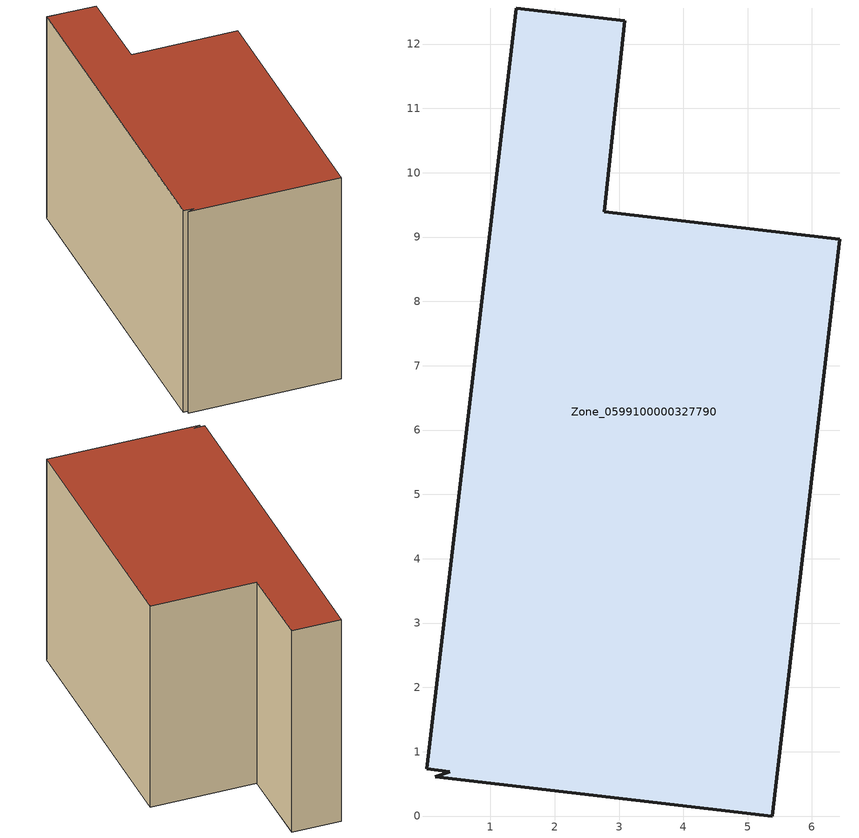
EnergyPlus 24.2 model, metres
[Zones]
Zone_0599100000327790
 floor ground (C_G): 0.01,0.74 1.4,12.56 3.09,12.36 2.77,9.39 6.43,8.96 5.38,0 0.14,0.61 0.37,0.69 z0
 wall outside (C_F): 5.38,0 6.43,8.96 2.77,9.39 3.09,12.36 1.4,12.56 0.01,0.74 0.37,0.69 0.14,0.61 5.38,0 z0:7.82
 roof outside (C_R): 0.37,0.69 0.14,0.61 5.38,0 6.43,8.96 2.77,9.39 3.09,12.36 1.4,12.56 0.01,0.74 z7.82
[BUILDING]
Pand.0599100000327790: North Axis=0; Terrain=City; Loads Convergence Tolerance Value=0.04; Temperature Convergence Tolerance Value=0.4; Solar Distribution=FullExterior; Maximum Number of Warmup Days=25; Minimum Number of Warmup Days=1
[Site:Location]
Rotterdam.The.Hague.AP_ZH_NLD Design_Conditions: Latitude=51.96; Longitude=4.45; Time Zone=1; Elevation=-4.5
[SITE:GROUNDTEMPERATURE:BUILDINGSURFACE]
18, 18, 18, 18, 18, 18, 18, 18, 18, 18, 18, 18
[MATERIAL] Thermal Absorptance=0.9; Solar Absorptance=0.7; Visible Absorptance=0.7
Name | Roughness | Thickness | Conductivity | Density | Specific Heat
G.TI.1992-2005 | MediumSmooth | 0.15 | 0.06 | 540 | 1210
F.TI.1992-2005 | Rough | 0.3 | 0.12 | 1920 | 840
R.TI.1992-2005 | MediumRough | 0.2 | 0.08 | 1500 | 1000
[CONSTRUCTION]
C_G: G.TI.1992-2005
C_F: F.TI.1992-2005
C_R: R.TI.1992-2005
[ZONE]
Zone_0599100000327790: Type=1; Multiplier=1; Ceiling Height=Autocalculate; Volume=Autocalculate; Floor Area=autocalculate; Part of Total Floor Area=Yes
[ZONEINFILTRATION:DESIGNFLOWRATE]
Infil_Zone_0599100000327790: Zone or ZoneList or Space or SpaceList=Zone_0599100000327790; Schedule=AlwaysOn; Design Flow Rate Calculation Method=Flow/Area; Flow Rate per Floor Area=0.0015; Constant Term Coefficient=1; Temperature Term Coefficient=0; Velocity Term Coefficient=0; Velocity Squared Term Coefficient=0
[HVACTEMPLATE:ZONE:IDEALLOADSAIRSYSTEM]
Zone_0599100000327790: Maximum Heating Supply Air Temperature=50; Minimum Cooling Supply Air Temperature=13; Maximum Heating Supply Air Humidity Ratio=0.0156; Minimum Cooling Supply Air Humidity Ratio=0.0077; Heating Limit=NoLimit; Cooling Limit=NoLimit; Dehumidification Control Type=ConstantSensibleHeatRatio; Cooling Sensible Heat Ratio=0.7; Dehumidification Setpoint=60; Humidification Control Type=None; Humidification Setpoint=30; Outdoor Air Method=None; Outdoor Air Flow Rate per Person=0.00944; Outdoor Air Flow Rate per Zone Floor Area=0; Outdoor Air Flow Rate per Zone=0; Demand Controlled Ventilation Type=None; Outdoor Air Economizer Type=NoEconomizer; Heat Recovery Type=None; Sensible Heat Recovery Effectiveness=0.7; Latent Heat Recovery Effectiveness=0.65
[ZONECONTROL:THERMOSTAT]
ThermostatControl_Zone_0599100000327790: Zone or ZoneList=Zone_0599100000327790; Control Type Schedule=DualSetpointControlType; Control 1=Thermostat_Zone_0599100000327790; Temperature Difference Between Cutout And Setpoint=0
[THERMOSTATSETPOINT:DUALSETPOINT]
Thermostat_Zone_0599100000327790: Heating Setpoint Temperature Schedule=HeatingSetpoint_Zone_0599100000327790; Cooling Setpoint Temperature Schedule=CoolingSetpoint_Zone_0599100000327790
[SCHEDULE:COMPACT]
HeatingSetpoint_Zone_0599100000327790: Through: 12/31, For: AllDays, Until: 24:00, 21
CoolingSetpoint_Zone_0599100000327790: Through: 12/31, For: AllDays, Until: 24:00, 24
DualSetpointControlType: Through: 12/31, For: AllDays, Until: 24:00, 4
AlwaysOn: Through: 12/31, For: AllDays, Until: 24:00, 1
